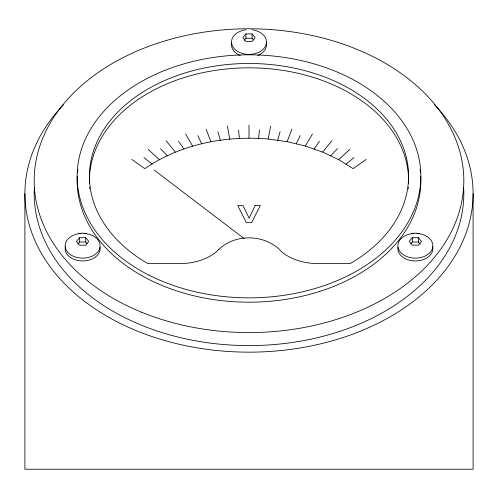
<?xml version="1.0" encoding="UTF-8"?>
<svg xmlns="http://www.w3.org/2000/svg" width="498" height="498" viewBox="0 0 498 498"><rect width="100%" height="100%" fill="white"/><g stroke="black" fill="none" stroke-linecap="round" stroke-linejoin="round"><path stroke-width="0.75" d="M258.611 138.575L259.414 129.91M131.821 159.428L144.843 168.635C180.606 144.053 225.426 135.388 268.229 139.017L270.632 126.106M277.679 140.349L280.069 131.833M268.229 139.017L287.122 141.675L291.89 129.1M296.248 143.866L300.194 135.649M287.122 141.675L305.367 146.057L312.414 134.024M314.014 149.07L319.442 141.283M79.562 237.677L76.493 241.43L79.562 245.19L85.7 245.19L88.769 241.43L85.7 237.677L79.562 237.677L79.562 242.016L77.856 244.107M245.931 33.914L242.862 37.674L245.931 41.427L252.069 41.427L255.138 37.674L252.069 33.914L245.931 33.914L245.931 38.253L244.225 40.344M305.367 146.057L322.654 152.083L331.861 140.803M412.3 237.677L409.232 241.43L412.3 245.19L418.438 245.19L421.507 241.43L418.438 237.677L412.3 237.677L412.3 242.016L411.018 243.584M330.66 155.868L337.482 148.647M322.654 152.083L338.671 159.653L349.882 149.319M345.917 164.141L354.01 157.617M366.179 159.428L353.157 168.635L338.671 159.653M78.46 233.518L82.631 233.126L86.801 233.518M411.199 233.518L415.369 233.126L419.54 233.518M245.931 38.253L252.069 38.253L253.382 39.865M79.562 242.016L85.7 242.016L87.013 243.622M412.3 242.016L418.438 242.016L420.194 244.163M154.231 170.073L244.076 238.536M143.99 157.617L152.083 164.141M148.118 149.319L159.329 159.653M160.518 148.647L167.34 155.868M166.139 140.803L175.346 152.083M178.558 141.283L183.986 149.07M185.586 134.024L192.633 146.057M197.806 135.649L201.752 143.866M206.11 129.1L210.878 141.675M217.931 131.833L220.321 140.349M227.368 126.106L229.771 139.017M238.586 129.91L239.389 138.575M473.1 193.691L473.1 469.228L24.9 469.228L24.9 193.691M418.438 237.677L418.438 242.016M252.069 33.914L252.069 38.253M249 125.104L249 138.127M85.7 237.677L85.7 242.016M434.306 104.58A224.1 158.464 0 0 1 397.217 312.545A224.1 158.464 0 0 1 100.783 312.545A224.1 158.464 0 0 1 63.694 104.58M100.03 247.301A17.492 12.369 0 0 1 82.17 260.958A17.492 12.369 0 0 1 65.356 246.659M84.15 233.45A17.492 12.369 0 0 1 97.521 252.262A17.492 12.369 0 0 1 67.74 252.262A17.492 12.369 0 0 1 81.112 233.45M266.274 42.896A17.492 12.369 0 0 1 257.746 55.546M240.254 55.546A17.492 12.369 0 0 1 231.726 42.896M254.254 30.216A17.492 12.369 0 0 1 263.181 49.252A17.492 12.369 0 0 1 234.819 49.252A17.492 12.369 0 0 1 243.746 30.216M244.474 30.067A17.492 12.369 0 0 1 245.956 29.83M252.044 29.83A17.492 12.369 0 0 1 253.526 30.067M432.644 246.659A17.492 12.369 0 0 1 415.83 260.958A17.492 12.369 0 0 1 397.97 247.301M416.888 233.45A17.492 12.369 0 0 1 430.26 252.262A17.492 12.369 0 0 1 400.479 252.262A17.492 12.369 0 0 1 413.85 233.45M463.65 187.727A214.819 151.896 0 0 1 249 345.593A214.819 151.896 0 0 1 34.35 187.727M420.735 176.199A171.854 121.518 0 0 1 249 302.193A171.854 121.518 0 0 1 77.265 176.199M77.539 172.476A171.854 121.518 0 0 1 77.875 169.501M420.125 169.501A171.854 121.518 0 0 1 420.461 172.476M408.304 187.316A159.578 112.841 0 0 1 408.167 188.792M89.833 188.792A159.578 112.841 0 0 1 89.696 187.316M89.478 183.625A159.578 112.841 0 0 1 249 67.834A159.578 112.841 0 0 1 408.522 183.625M255.101 205.55L249.156 218.249L243.018 205.55L237.702 205.55L246.379 222.706L251.608 222.706L260.298 205.55L255.101 205.55M218.883 249.33L216.213 251.963A47.584 33.646 0 0 1 180.27 263.56L147.763 263.56A159.578 112.841 0 0 1 132.53 99.195A159.578 112.841 0 0 1 365.47 99.195A159.578 112.841 0 0 1 350.237 263.56L317.73 263.56A47.584 33.646 0 0 1 281.787 251.963C266.405 234.228 235.716 233.101 218.883 249.33M141.594 312.221A214.819 151.896 0 0 0 463.819 180.674A214.819 151.896 0 0 0 141.594 49.128A214.819 151.896 0 0 0 141.594 312.221M148.902 275.108A171.854 121.518 0 0 0 420.026 188.244A171.854 121.518 0 0 0 178.072 65.649A171.854 121.518 0 0 0 148.902 275.108"/></g></svg>
